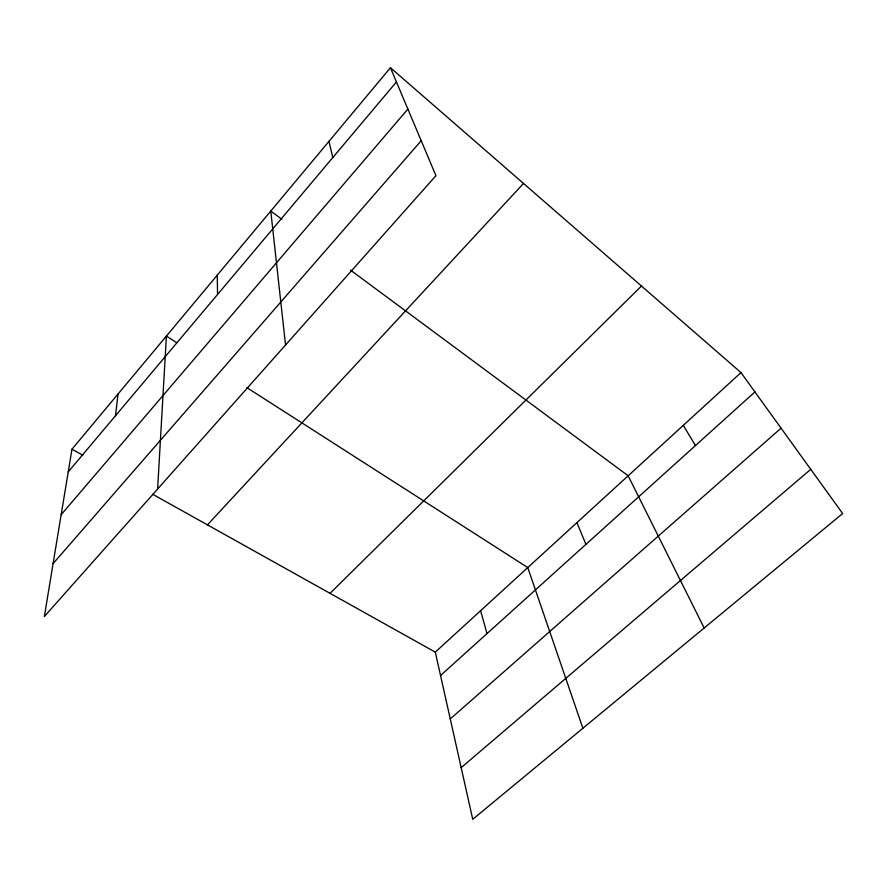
<?xml version="1.0" encoding="UTF-8"?>
<svg xmlns="http://www.w3.org/2000/svg" width="887" height="887" viewBox="0 0 887 887"><rect width="100%" height="100%" fill="white"/><g stroke="black" fill="none" stroke-linecap="round" stroke-linejoin="round"><path stroke-width="1.33" d="M157.609 489.025L166.401 336.084L176.746 342.704M115.51 415.726L118.038 394.016M71.98 449.188L44.35 616.532L435.949 175.693L390.446 67.711L71.98 449.188L82.835 455.253M68.232 471.906L396.445 81.926M61.159 514.693L407.876 109.079M53.087 563.589L421.214 140.7M207.458 524.871L523.507 183.443M330.031 593.336L641.467 286.035M740.989 372.595L842.65 513.54L472.738 819.289L435.306 652.133L740.989 372.595L390.446 67.711M440.54 675.517L754.926 391.921M450.263 718.947L781.07 428.166M461.173 767.654L810.751 469.323M152.675 494.27L435.306 652.133M246.819 387.597L527.776 567.58L582.881 728.249M281.855 219.277L270.768 211.062L285.547 344.999M350.52 270.125L628.151 475.776L704.167 628.007M683.3 425.35L695.452 445.573M576.916 522.643L585.941 544.363M480.61 610.711L487.007 633.595M328.944 141.388L332.813 157.531M217.248 275.17L217.559 294.462"/></g></svg>
